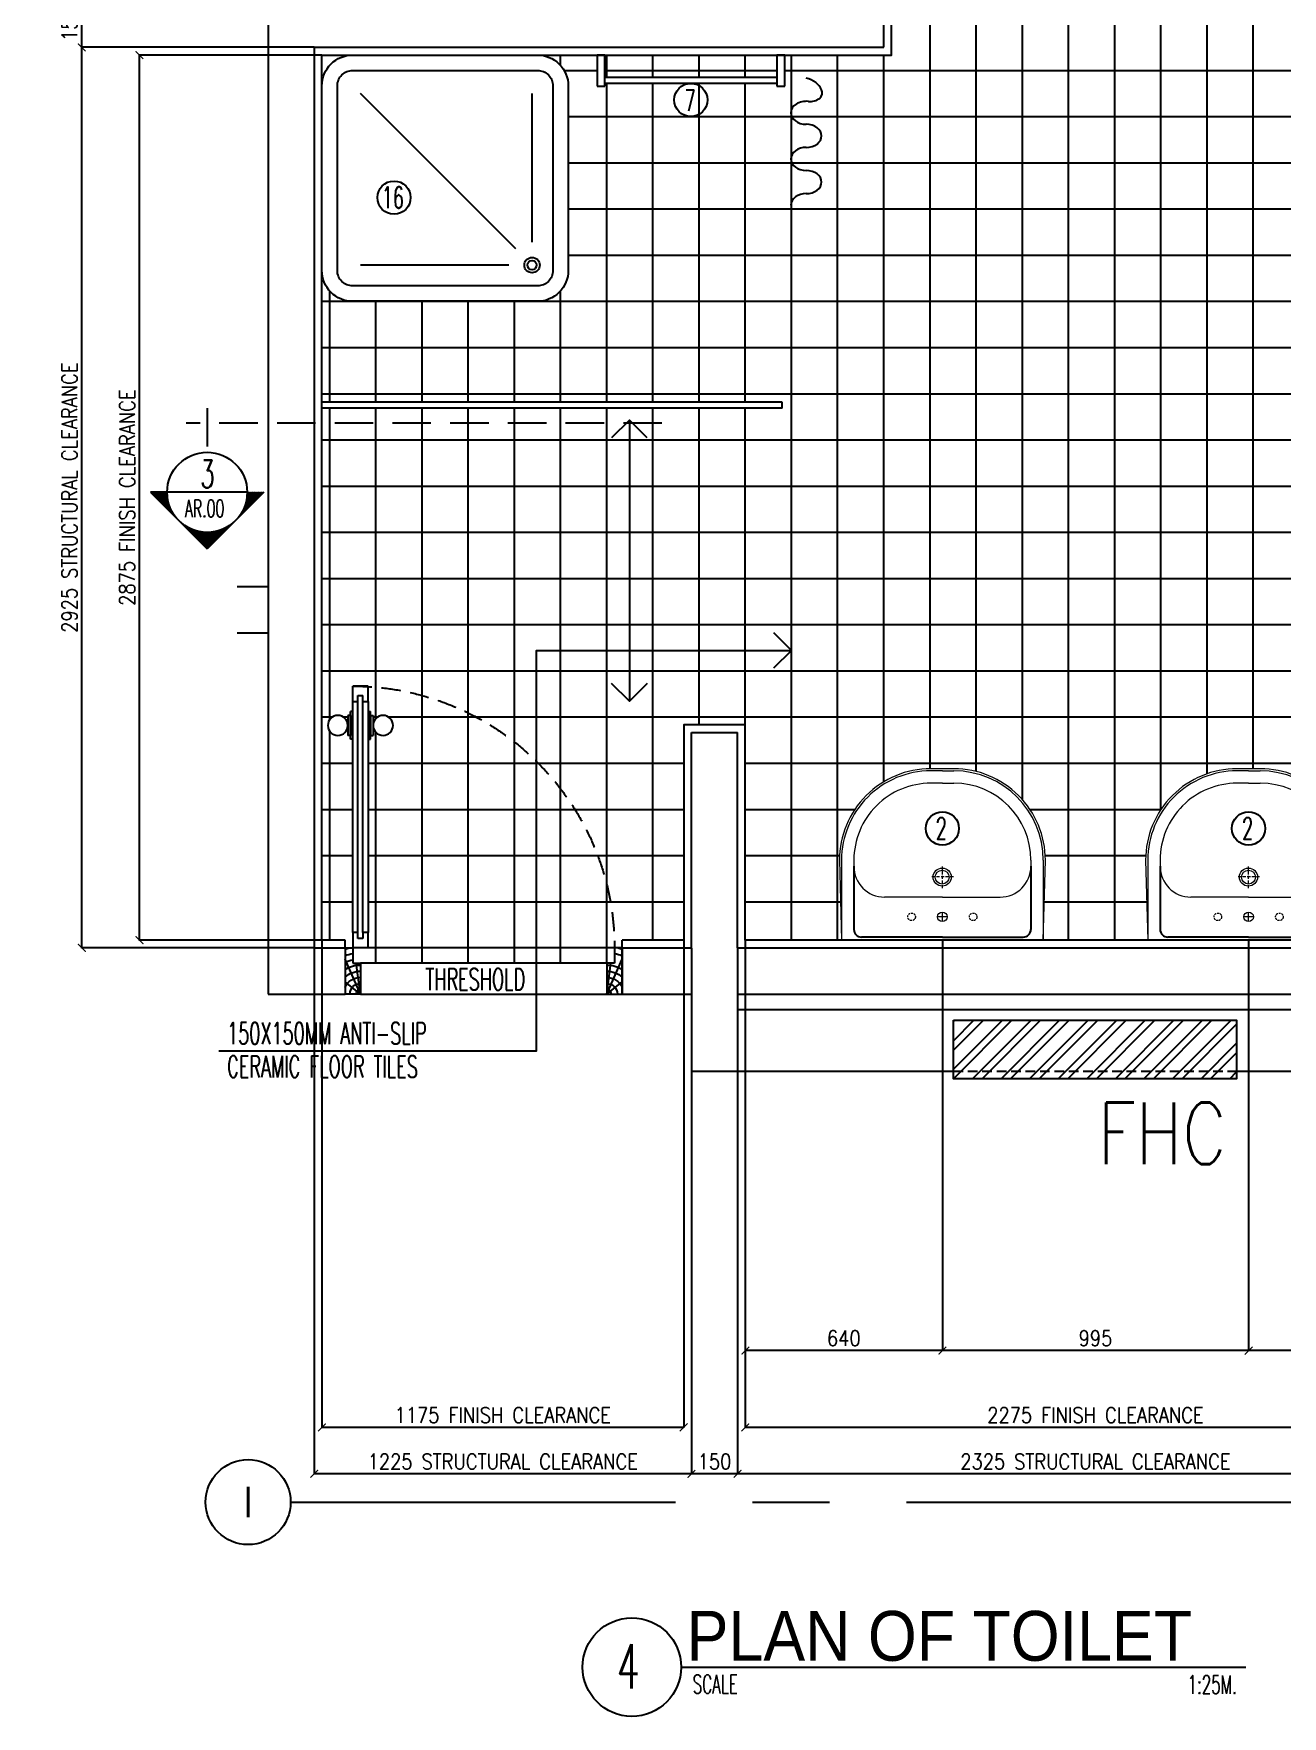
# Model space of a CAD drawing. Extents: x -139655 to -110778, y 166361 to 186286.
# Drawn here: x -127636 to -123580, y 176673 to 182138 of the extents above; entities that cross this region are included whole.
import ezdxf
from ezdxf.enums import TextEntityAlignment as Align

# ---------------------------------------------------------------- set-up
doc = ezdxf.new("R2010")
doc.units = 0
doc.header["$LTSCALE"] = 500
doc.header["$MEASUREMENT"] = 0
for name, pattern in [('CENTERX2', [4, 2.5, -0.5, 0.5, -0.5]), ('DASHED', [0.75, 0.5, -0.25]), ('HIDDEN', [0.375, 0.25, -0.125])]:
    doc.linetypes.add(name, pattern=pattern)
doc.layers.get('0').update_dxf_attribs({"linetype": 'CONTINUOUS'})
doc.layers.get('DEFPOINTS').update_dxf_attribs({"linetype": 'CONTINUOUS'})
for name, color, linetype in [('AX-CR', 2, 'CONTINUOUS'), ('AX-TXT', 2, 'CONTINUOUS'), ('AXES', 11, 'CENTERX2'), ('CURT', 7, 'CONTINUOUS'), ('Dimout', 4, 'CONTINUOUS'), ('DOOR', 2, 'CONTINUOUS'), ('ELE', 3, 'CONTINUOUS'), ('ELEV-MARK', 6, 'CONTINUOUS'), ('FHC', 2, 'CONTINUOUS'), ('FIX', 2, 'CONTINUOUS'), ('PART', 9, 'CONTINUOUS'), ('Plaster', 7, 'CONTINUOUS'), ('SANI', 2, 'CONTINUOUS'), ('Tile', 5, 'CONTINUOUS'), ('TITLE', 1, 'CONTINUOUS'), ('TXT', 2, 'CONTINUOUS'), ('TXT1', 2, 'CONTINUOUS'), ('WALL', 6, 'CONTINUOUS'), ('WallPartition', 2, 'CONTINUOUS')]:
    doc.layers.add(name, color=color, linetype=linetype)
doc.styles.add('DIM', font='simplex.shx', dxfattribs={"width": 0.85})
doc.styles.add('ROMANS', font='romans.shx', dxfattribs={"width": 0.6})
doc.styles.add('TTXT', font='swisse.ttf', dxfattribs={"width": 0.9})
doc.dimstyles.new('DIM1-25', dxfattribs={"dimscale": 25, "dimtxt": 2, "dimasz": 1, "dimexe": 0.03, "dimexo": 0.03, "dimgap": 0.6, "dimtad": 1, "dimdec": 0, "dimdsep": 46, "dimtxsty": 'DIM', "dimblk1": 'ARCHTICK', "dimblk2": 'ARCHTICK', "dimsah": 1, "dimcen": 0.09, "dimdle": 0.03, "dimclrd": 256, "dimclrt": 2, "dimadec": 0, "dimazin": 0, "dimtfac": 1, "dimtdec": 0, "dimtix": 1, "dimtmove": 1, "dimatfit": 3, "dimldrblk": 'ARCHTICK', "dimfxl": 0, "dimtvp": 2, "dimtolj": 1, "dimtzin": 0, "dimarcsym": 0})

# ---------------------------------------------------------------- blocks, each defined once
blk = doc.blocks.new('*X20')
at = {"color": 0}
for p, q in [((14608, 7877), (14819, 8088)), ((14625, 7890), (14821, 8086)), ((14637, 7899), (14823, 8084)), ((14647, 7905), (14825, 8082)), ((14656, 7910), (14826, 8081)), ((14664, 7915), (14828, 8079)), ((14671, 7919), (14830, 8077)), ((14678, 7922), (14832, 8075)), ((14685, 7925), (14833, 8073)), ((14691, 7928), (14835, 8072)), ((14697, 7930), (14837, 8070)), ((14703, 7933), (14839, 8068)), ((14709, 7935), (14841, 8066)), ((14714, 7937), (14842, 8065)), ((14719, 7938), (14844, 8063)), ((14725, 7940), (14846, 8061)), ((14730, 7941), (14848, 8059)), ((14734, 7943), (14849, 8058)), ((14739, 7944), (14851, 8056)), ((14744, 7945), (14853, 8054)), ((14749, 7946), (14855, 8052)), ((14753, 7947), (14856, 8051)), ((14757, 7948), (14858, 8049)), ((14762, 7949), (14860, 8047)), ((14766, 7950), (14862, 8045)), ((14770, 7950), (14863, 8043)), ((14774, 7951), (14865, 8042)), ((14778, 7951), (14867, 8040)), ((14782, 7952), (14869, 8038)), ((14786, 7952), (14871, 8036)), ((14790, 7953), (14872, 8035)), ((14794, 7953), (14874, 8033)), ((14798, 7953), (14876, 8031)), ((14802, 7953), (14878, 8029)), ((14805, 7954), (14879, 8028)), ((14809, 7954), (14881, 8026)), ((14813, 7954), (14883, 8024)), ((14816, 7954), (14885, 8022)), ((14820, 7954), (14886, 8020)), ((14823, 7954), (14888, 8019)), ((14827, 7954), (14890, 8017)), ((14830, 7954), (14892, 8015)), ((14834, 7953), (14894, 8013)), ((14837, 7953), (14895, 8012)), ((14840, 7953), (14897, 8010)), ((14844, 7953), (14899, 8008)), ((14847, 7953), (14901, 8006)), ((14850, 7952), (14902, 8005)), ((14853, 7952), (14904, 8003)), ((14856, 7952), (14906, 8001)), ((14860, 7951), (14908, 7999)), ((14863, 7951), (14909, 7997)), ((14866, 7950), (14911, 7996)), ((14869, 7950), (14913, 7994)), ((14872, 7949), (14915, 7992)), ((14875, 7949), (14917, 7990)), ((14878, 7948), (14918, 7989)), ((14881, 7948), (14920, 7987)), ((14884, 7947), (14922, 7985)), ((14887, 7947), (14924, 7983)), ((14890, 7946), (14925, 7982)), ((14893, 7945), (14927, 7980)), ((14895, 7945), (14929, 7978)), ((14898, 7944), (14931, 7976)), ((14901, 7943), (14932, 7974)), ((14904, 7942), (14934, 7973)), ((14907, 7942), (14936, 7971)), ((14909, 7941), (14938, 7969)), ((14912, 7940), (14939, 7967)), ((14915, 7939), (14941, 7966)), ((14917, 7938), (14943, 7964)), ((14920, 7937), (14945, 7962)), ((14923, 7937), (14947, 7960)), ((14925, 7936), (14948, 7959)), ((14928, 7935), (14950, 7957)), ((14931, 7934), (14952, 7955)), ((14933, 7933), (14954, 7953)), ((14936, 7932), (14955, 7952)), ((14938, 7931), (14957, 7950)), ((14941, 7930), (14959, 7948)), ((14943, 7929), (14961, 7946)), ((14946, 7928), (14962, 7944)), ((14948, 7927), (14964, 7943)), ((14951, 7926), (14966, 7941)), ((14953, 7925), (14968, 7939)), ((14956, 7923), (14970, 7937)), ((14958, 7922), (14971, 7936)), ((14960, 7921), (14973, 7934)), ((14963, 7920), (14975, 7932)), ((14965, 7919), (14977, 7930)), ((14967, 7918), (14978, 7929)), ((14970, 7916), (14980, 7927)), ((14972, 7915), (14982, 7925)), ((14360, 7629), (14571, 7839)), ((14364, 7629), (14557, 7822)), ((14368, 7629), (14549, 7810)), ((14371, 7629), (14542, 7800)), ((14375, 7629), (14537, 7791)), ((14974, 7914), (14984, 7923)), ((14977, 7913), (14985, 7921)), ((14979, 7911), (14987, 7920)), ((14981, 7910), (14989, 7918)), ((14983, 7909), (14991, 7916)), ((14986, 7908), (14993, 7914)), ((14988, 7906), (14994, 7913)), ((14990, 7905), (14996, 7911)), ((14992, 7903), (14998, 7909)), ((14994, 7902), (15000, 7907)), ((14997, 7901), (15001, 7906)), ((14999, 7899), (15003, 7904)), ((15001, 7898), (15005, 7902)), ((15003, 7896), (15007, 7900)), ((15005, 7895), (15008, 7898)), ((15007, 7894), (15010, 7897)), ((15009, 7892), (15012, 7895)), ((15011, 7891), (15014, 7893)), ((15013, 7889), (15016, 7891)), ((15015, 7888), (15017, 7890)), ((15017, 7886), (15019, 7888)), ((15019, 7884), (15021, 7886)), ((15021, 7883), (15023, 7884)), ((15023, 7881), (15024, 7883)), ((15025, 7880), (15026, 7881)), ((15027, 7878), (15028, 7879)), ((15029, 7877), (15030, 7877)), ((15031, 7875), (15031, 7875)), ((15033, 7873), (15033, 7874)), ((15035, 7872), (15035, 7872)), ((15036, 7870), (15037, 7870)), ((15038, 7868), (15038, 7868)), ((15040, 7867), (15040, 7867)), ((15042, 7865), (15042, 7865)), ((15044, 7863), (15044, 7863)), ((15046, 7861), (15046, 7861)), ((15047, 7860), (15047, 7860)), ((15051, 7856), (15051, 7856)), ((15053, 7854), (15053, 7854)), ((15054, 7852), (15054, 7853)), ((15056, 7851), (15056, 7851)), ((15058, 7849), (15058, 7849)), ((15059, 7847), (15060, 7847)), ((15061, 7845), (15061, 7845)), ((15063, 7843), (15063, 7844)), ((15064, 7841), (15065, 7842)), ((15066, 7839), (15067, 7840)), ((15068, 7837), (15069, 7838)), ((15069, 7836), (15070, 7837)), ((15071, 7834), (15072, 7835)), ((15072, 7832), (15074, 7833)), ((15074, 7830), (15076, 7831)), ((15076, 7828), (15077, 7830)), ((15077, 7826), (15079, 7828)), ((15079, 7824), (15081, 7826)), ((15080, 7822), (15083, 7824)), ((15082, 7820), (15084, 7822)), ((15083, 7818), (15086, 7821)), ((15085, 7815), (15088, 7819)), ((15086, 7813), (15090, 7817)), ((15087, 7811), (15092, 7815)), ((15089, 7809), (15093, 7814)), ((15090, 7807), (15095, 7812)), ((15092, 7805), (15097, 7810)), ((15093, 7803), (15099, 7808)), ((15094, 7801), (15100, 7807)), ((15096, 7798), (15102, 7805)), ((15097, 7796), (15104, 7803)), ((15098, 7794), (15106, 7801)), ((15100, 7792), (15107, 7799)), ((15101, 7790), (15109, 7798)), ((15102, 7787), (15111, 7796)), ((15104, 7785), (15113, 7794)), ((15105, 7783), (15115, 7792)), ((15106, 7780), (15116, 7791)), ((15107, 7778), (15118, 7789)), ((14378, 7629), (14533, 7783)), ((14382, 7629), (14529, 7776)), ((14385, 7629), (14525, 7769)), ((14389, 7629), (14522, 7762)), ((14392, 7629), (14519, 7756)), ((14396, 7629), (14517, 7750)), ((14399, 7629), (14515, 7744)), ((14403, 7629), (14513, 7739)), ((14406, 7629), (14511, 7733)), ((14410, 7629), (14509, 7728)), ((14413, 7629), (14507, 7723)), ((14417, 7629), (14506, 7718)), ((14421, 7629), (14505, 7713)), ((14424, 7629), (14503, 7708)), ((14428, 7629), (14502, 7703)), ((14431, 7629), (14501, 7699)), ((14435, 7629), (14500, 7694)), ((14438, 7629), (14499, 7690)), ((14442, 7629), (14499, 7686)), ((14445, 7629), (14498, 7681)), ((14449, 7629), (14497, 7677)), ((14452, 7629), (14497, 7673)), ((14456, 7629), (14496, 7669)), ((14459, 7629), (14496, 7665)), ((14463, 7629), (14495, 7661)), ((14466, 7629), (14495, 7657)), ((14470, 7629), (14494, 7653)), ((15108, 7776), (15120, 7787)), ((15110, 7773), (15122, 7785)), ((15111, 7771), (15123, 7784)), ((15112, 7769), (15125, 7782)), ((15113, 7766), (15127, 7780)), ((15114, 7764), (15129, 7778)), ((15115, 7761), (15130, 7777)), ((15116, 7759), (15132, 7775)), ((15117, 7756), (15134, 7773)), ((15118, 7754), (15136, 7771)), ((15119, 7751), (15137, 7769)), ((15121, 7749), (15139, 7768)), ((15122, 7746), (15141, 7766)), ((15122, 7744), (15143, 7764)), ((15123, 7741), (15145, 7762)), ((15124, 7739), (15146, 7761)), ((15125, 7736), (15148, 7759)), ((15126, 7733), (15150, 7757)), ((15127, 7731), (15152, 7755)), ((15128, 7728), (15153, 7754)), ((15129, 7725), (15155, 7752)), ((15130, 7723), (15157, 7750)), ((15130, 7720), (15159, 7748)), ((15131, 7717), (15160, 7746)), ((15132, 7714), (15162, 7745)), ((15133, 7712), (15164, 7743)), ((15133, 7709), (15166, 7741)), ((15134, 7706), (15168, 7739)), ((15135, 7703), (15169, 7738)), ((15136, 7700), (15171, 7736)), ((15136, 7697), (15173, 7734)), ((15137, 7695), (15175, 7732)), ((15137, 7692), (15176, 7731)), ((15138, 7689), (15178, 7729)), ((15139, 7686), (15180, 7727)), ((15139, 7683), (15182, 7725)), ((15140, 7680), (15183, 7723)), ((15140, 7676), (15185, 7722)), ((15140, 7673), (15187, 7720)), ((15141, 7670), (15189, 7718)), ((15141, 7667), (15191, 7716)), ((15142, 7664), (15192, 7715)), ((15142, 7661), (15194, 7713)), ((15142, 7658), (15196, 7711)), ((15143, 7654), (15198, 7709)), ((15143, 7651), (15199, 7708)), ((15143, 7648), (15201, 7706)), ((15143, 7644), (15203, 7704)), ((15143, 7641), (15205, 7702)), ((15143, 7637), (15206, 7700)), ((15143, 7634), (15208, 7699)), ((15144, 7631), (15210, 7697)), ((15145, 7629), (15212, 7695)), ((15149, 7629), (15214, 7693)), ((15152, 7629), (15215, 7692)), ((15156, 7629), (15217, 7690)), ((15159, 7629), (15219, 7688)), ((15163, 7629), (15221, 7686)), ((15167, 7629), (15222, 7685)), ((15170, 7629), (15224, 7683)), ((15174, 7629), (15226, 7681)), ((15177, 7629), (15228, 7679)), ((15181, 7629), (15229, 7678)), ((15184, 7629), (15231, 7676)), ((15188, 7629), (15233, 7674)), ((15191, 7629), (15235, 7672)), ((15195, 7629), (15236, 7670)), ((15198, 7629), (15238, 7669)), ((15202, 7629), (15240, 7667)), ((15205, 7629), (15242, 7665)), ((15209, 7629), (15244, 7663)), ((15212, 7629), (15245, 7662)), ((15216, 7629), (15247, 7660)), ((15220, 7629), (15249, 7658)), ((15223, 7629), (15251, 7656)), ((15227, 7629), (15252, 7655)), ((15230, 7629), (15254, 7653)), ((14474, 7629), (14494, 7649)), ((14477, 7629), (14494, 7646)), ((14481, 7629), (14494, 7642)), ((14484, 7629), (14494, 7638)), ((14488, 7629), (14494, 7635)), ((14491, 7629), (14494, 7631)), ((15234, 7629), (15256, 7651)), ((15237, 7629), (15258, 7649)), ((15241, 7629), (15259, 7647)), ((15244, 7629), (15261, 7646)), ((15248, 7629), (15263, 7644)), ((15251, 7629), (15265, 7642)), ((15255, 7629), (15267, 7640)), ((15258, 7629), (15268, 7639)), ((15262, 7629), (15270, 7637)), ((15266, 7629), (15272, 7635)), ((15269, 7629), (15274, 7633)), ((15273, 7629), (15275, 7632)), ((15276, 7629), (15277, 7630))]:
    blk.add_line(p, q, dxfattribs=at)
blk = doc.blocks.new('_ARCHTICK')
at = {"color": 0, "linetype": 'ByBlock', "const_width": 0.15}
blk.add_lwpolyline([(-0.5, -0.5), (0.5, 0.5)], dxfattribs=at)
blk = doc.blocks.new('*D48')
at = {"layer": 'DEFPOINTS', "color": 0}
for p in [(-127479.6, 182093.6), (-126724.4, 182093.6), (-126724.4, 179168.6)]:
    blk.add_point(p, dxfattribs=at)
at = {"layer": 'Dimout', "color": 0, "lineweight": -2}
for p, q in [((-126725.2, 182093.6), (-127480.3, 182093.6)), ((-126725.2, 179168.6), (-127480.3, 179168.6))]:
    blk.add_line(p, q, dxfattribs=at)
at = {"layer": 'Dimout', "lineweight": -2}
blk.add_line((-127479.6, 179167.8), (-127479.6, 182094.3), dxfattribs=at)
at = {"layer": 'Dimout', "lineweight": -2, "xscale": 25, "yscale": 25, "zscale": 25}
for p, rotation in [((-127479.6, 182093.6), 90), ((-127479.6, 179168.6), 270)]:
    blk.add_blockref('_ARCHTICK', p, dxfattribs=dict(at, rotation=rotation))
at = {"layer": 'Dimout', "color": 2, "insert": (-127519.6, 180631.1), "char_height": 50, "attachment_point": 5, "rotation": 90, "style": 'DIM'}
blk.add_mtext('\\A1;2925 STRUCTURAL CLEARANCE', dxfattribs=at)
blk = doc.blocks.new('*D47')
at = {"layer": 'DEFPOINTS', "color": 0}
for p in [(-127292.3, 182068.6), (-126699.4, 182068.6), (-126699.4, 179193.6)]:
    blk.add_point(p, dxfattribs=at)
at = {"layer": 'Dimout', "color": 0, "lineweight": -2}
for p, q in [((-126700.2, 182068.6), (-127293.1, 182068.6)), ((-126700.2, 179193.6), (-127293.1, 179193.6))]:
    blk.add_line(p, q, dxfattribs=at)
at = {"layer": 'Dimout', "lineweight": -2}
blk.add_line((-127292.3, 179192.8), (-127292.3, 182069.3), dxfattribs=at)
at = {"layer": 'Dimout', "lineweight": -2, "xscale": 25, "yscale": 25, "zscale": 25}
for p, rotation in [((-127292.3, 182068.6), 90), ((-127292.3, 179193.6), 270)]:
    blk.add_blockref('_ARCHTICK', p, dxfattribs=dict(at, rotation=rotation))
at = {"layer": 'Dimout', "color": 2, "insert": (-127332.3, 180631.1), "char_height": 50, "attachment_point": 5, "rotation": 90, "style": 'DIM'}
blk.add_mtext('\\A1;2875 FINISH CLEARANCE', dxfattribs=at)
blk = doc.blocks.new('*D89')
at = {"layer": 'DEFPOINTS', "color": 0}
for p in [(-125349.4, 179168.6), (-123024.4, 179168.6), (-125349.4, 177460.4)]:
    blk.add_point(p, dxfattribs=at)
at = {"layer": 'Dimout', "color": 0, "lineweight": -2}
for p, q in [((-125349.4, 179167.8), (-125349.4, 177459.7)), ((-123024.4, 179167.8), (-123024.4, 177459.7))]:
    blk.add_line(p, q, dxfattribs=at)
at = {"layer": 'Dimout', "lineweight": -2}
blk.add_line((-123023.7, 177460.4), (-125350.2, 177460.4), dxfattribs=at)
at = {"layer": 'Dimout', "lineweight": -2, "xscale": 25, "yscale": 25, "zscale": 25, "rotation": 180}
blk.add_blockref('_ARCHTICK', (-125349.4, 177460.4), dxfattribs=at)
at = {"layer": 'Dimout', "lineweight": -2, "xscale": 25, "yscale": 25, "zscale": 25}
blk.add_blockref('_ARCHTICK', (-123024.4, 177460.4), dxfattribs=at)
at = {"layer": 'Dimout', "color": 2, "insert": (-124186.9, 177500.4), "char_height": 50, "attachment_point": 5, "style": 'DIM'}
blk.add_mtext('\\A1;2325 STRUCTURAL CLEARANCE', dxfattribs=at)
blk = doc.blocks.new('*D87')
at = {"layer": 'DEFPOINTS', "color": 0}
for p in [(-125324.4, 179193.6), (-124684.3, 179193.6), (-125324.4, 177860.7)]:
    blk.add_point(p, dxfattribs=at)
at = {"layer": 'Dimout', "color": 0, "lineweight": -2}
for p, q in [((-125324.4, 179192.8), (-125324.4, 177859.9)), ((-124684.3, 179192.8), (-124684.3, 177859.9))]:
    blk.add_line(p, q, dxfattribs=at)
at = {"layer": 'Dimout', "lineweight": -2}
blk.add_line((-124683.6, 177860.7), (-125325.2, 177860.7), dxfattribs=at)
at = {"layer": 'Dimout', "lineweight": -2, "xscale": 25, "yscale": 25, "zscale": 25, "rotation": 180}
blk.add_blockref('_ARCHTICK', (-125324.4, 177860.7), dxfattribs=at)
at = {"layer": 'Dimout', "lineweight": -2, "xscale": 25, "yscale": 25, "zscale": 25}
blk.add_blockref('_ARCHTICK', (-124684.3, 177860.7), dxfattribs=at)
at = {"layer": 'Dimout', "color": 2, "insert": (-125004.4, 177900.7), "char_height": 50, "attachment_point": 5, "style": 'DIM'}
blk.add_mtext('\\A1;640', dxfattribs=at)
blk = doc.blocks.new('*D86')
at = {"layer": 'DEFPOINTS', "color": 0}
for p in [(-125324.4, 179193.6), (-123049.4, 179193.6), (-125324.4, 177611.3)]:
    blk.add_point(p, dxfattribs=at)
at = {"layer": 'Dimout', "color": 0, "lineweight": -2}
for p, q in [((-125324.4, 179192.8), (-125324.4, 177610.6)), ((-123049.4, 179192.8), (-123049.4, 177610.6))]:
    blk.add_line(p, q, dxfattribs=at)
at = {"layer": 'Dimout', "lineweight": -2}
blk.add_line((-123048.7, 177611.3), (-125325.2, 177611.3), dxfattribs=at)
at = {"layer": 'Dimout', "lineweight": -2, "xscale": 25, "yscale": 25, "zscale": 25, "rotation": 180}
blk.add_blockref('_ARCHTICK', (-125324.4, 177611.3), dxfattribs=at)
at = {"layer": 'Dimout', "lineweight": -2, "xscale": 25, "yscale": 25, "zscale": 25}
blk.add_blockref('_ARCHTICK', (-123049.4, 177611.3), dxfattribs=at)
at = {"layer": 'Dimout', "color": 2, "insert": (-124186.9, 177651.3), "char_height": 50, "attachment_point": 5, "style": 'DIM'}
blk.add_mtext('\\A1;2275 FINISH CLEARANCE', dxfattribs=at)
blk = doc.blocks.new('LAV-003')
at = {"layer": 'FIX', "linetype": 'Continuous', "lineweight": 20}
for p, q in [((-327.5, -285), (-327.5, -25)), ((327.5, -285), (327.5, -25)), ((0, -165), (-187.5, -165)), ((0, -165), (187.5, -165)), ((-287.5, -285), (-287.5, -265)), ((287.5, -285), (287.5, -265)), ((0, -535), (-37.5, -535)), ((0, -535), (37.5, -535)), ((0, -575), (-37.5, -575)), ((0, -575), (37.5, -575))]:
    blk.add_line(p, q, dxfattribs=at)
at = {"layer": 'FIX', "linetype": 'ByBlock'}
blk.add_line((-327.5, -25), (327.5, -25), dxfattribs=at)
at = {"layer": 'FIX', "linetype": 'ByBlock', "ltscale": 0.3}
for p, q in [((0, -35), (-262.5, -35)), ((0, -35), (262.5, -35)), ((-287.5, -265), (-287.5, -60)), ((287.5, -265), (287.5, -60))]:
    blk.add_line(p, q, dxfattribs=at)
at = {"layer": 'FIX', "lineweight": 20}
for p, q in [((-15.6, -100.9), (15.5, -100.9)), ((0, -85.4), (0, -116.5))]:
    blk.add_line(p, q, dxfattribs=at)
at = {"layer": 'FIX', "linetype": 'DASHED', "lineweight": 20, "ltscale": 0.04}
for p, q in [((0, -193.9), (0, -266.1)), ((-35.7, -230.5), (36.6, -230.5))]:
    blk.add_line(p, q, dxfattribs=at)
at = {"layer": 'FIX', "linetype": 'Continuous', "lineweight": 20}
blk.add_lwpolyline([(294.8, -25), (0, -25), (-327.5, -25), (-334.5, -285, 0.414214), (-37.5, -582), (0, -582), (37.5, -582, 0.414214), (334.5, -285), (327.5, -25), (0, -25)], format="xyb", dxfattribs=at)
at = {"layer": 'FIX', "linetype": 'HIDDEN', "lineweight": 20, "ltscale": 0.05}
for centre in [(-100, -100.9), (100, -100.9)]:
    blk.add_circle(centre, 12.4, dxfattribs=at)
at = {"layer": 'FIX', "lineweight": 20}
for centre, radius in [((0, -100.9), 15.5), ((0.5, -230), 29.5), ((0.5, -230), 22.5)]:
    blk.add_circle(centre, radius, dxfattribs=at)
at = {"layer": 'FIX', "linetype": 'ByBlock', "ltscale": 0.3}
for centre, start, end in [((-262.5, -60), 90, 180), ((262.5, -60), 0, 90)]:
    blk.add_arc(centre, 25, start, end, dxfattribs=at)
at = {"layer": 'FIX', "linetype": 'Continuous', "lineweight": 20}
for centre, radius, start, end in [((-187.5, -265), 100, 90, 180), ((187.5, -265), 100, 0, 90), ((-37.5, -285), 290, 180, 270), ((-37.5, -285), 250, 180, 270), ((37.5, -285), 250, 270, 0), ((37.5, -285), 290, 270, 0)]:
    blk.add_arc(centre, radius, start, end, dxfattribs=at)
blk = doc.blocks.new('AXU')
at = {"layer": 'AX-CR'}
blk.add_circle((0, 350), 350, dxfattribs=at)
at = {"layer": 'AX-TXT', "style": 'ROMANS'}
blk.add_attdef('AX', text='', height=250, dxfattribs=at).set_placement((0, 350), align=Align.MIDDLE)
blk = doc.blocks.new('*D91')
at = {"layer": 'DEFPOINTS', "color": 0}
for p in [(-126724.4, 179168.6), (-125499.4, 179168.6), (-126724.4, 177460.4)]:
    blk.add_point(p, dxfattribs=at)
at = {"layer": 'Dimout', "color": 0, "lineweight": -2}
for p, q in [((-126724.4, 179167.8), (-126724.4, 177459.7)), ((-125499.4, 179167.8), (-125499.4, 177459.7))]:
    blk.add_line(p, q, dxfattribs=at)
at = {"layer": 'Dimout', "lineweight": -2}
blk.add_line((-125498.7, 177460.4), (-126725.2, 177460.4), dxfattribs=at)
at = {"layer": 'Dimout', "lineweight": -2, "xscale": 25, "yscale": 25, "zscale": 25, "rotation": 180}
blk.add_blockref('_ARCHTICK', (-126724.4, 177460.4), dxfattribs=at)
at = {"layer": 'Dimout', "lineweight": -2, "xscale": 25, "yscale": 25, "zscale": 25}
blk.add_blockref('_ARCHTICK', (-125499.4, 177460.4), dxfattribs=at)
at = {"layer": 'Dimout', "color": 2, "insert": (-126111.9, 177500.4), "char_height": 50, "attachment_point": 5, "style": 'DIM'}
blk.add_mtext('\\A1;1225 STRUCTURAL CLEARANCE', dxfattribs=at)
blk = doc.blocks.new('*D90')
at = {"layer": 'DEFPOINTS', "color": 0}
for p in [(-126699.4, 179193.6), (-125524.4, 179193.6), (-126699.4, 177611.3)]:
    blk.add_point(p, dxfattribs=at)
at = {"layer": 'Dimout', "color": 0, "lineweight": -2}
for p, q in [((-126699.4, 179192.8), (-126699.4, 177610.6)), ((-125524.4, 179192.8), (-125524.4, 177610.6))]:
    blk.add_line(p, q, dxfattribs=at)
at = {"layer": 'Dimout', "lineweight": -2}
blk.add_line((-125523.7, 177611.3), (-126700.2, 177611.3), dxfattribs=at)
at = {"layer": 'Dimout', "lineweight": -2, "xscale": 25, "yscale": 25, "zscale": 25, "rotation": 180}
blk.add_blockref('_ARCHTICK', (-126699.4, 177611.3), dxfattribs=at)
at = {"layer": 'Dimout', "lineweight": -2, "xscale": 25, "yscale": 25, "zscale": 25}
blk.add_blockref('_ARCHTICK', (-125524.4, 177611.3), dxfattribs=at)
at = {"layer": 'Dimout', "color": 2, "insert": (-126111.9, 177651.3), "char_height": 50, "attachment_point": 5, "style": 'DIM'}
blk.add_mtext('\\A1;1175 FINISH CLEARANCE', dxfattribs=at)
blk = doc.blocks.new('*D88')
at = {"layer": 'DEFPOINTS', "color": 0}
for p in [(-125499.4, 179168.6), (-125349.4, 179168.6), (-125499.4, 177460.4)]:
    blk.add_point(p, dxfattribs=at)
at = {"layer": 'Dimout', "color": 0, "lineweight": -2}
for p, q in [((-125499.4, 179167.8), (-125499.4, 177459.7)), ((-125349.4, 179167.8), (-125349.4, 177459.7))]:
    blk.add_line(p, q, dxfattribs=at)
at = {"layer": 'Dimout', "lineweight": -2}
blk.add_line((-125348.7, 177460.4), (-125500.2, 177460.4), dxfattribs=at)
at = {"layer": 'Dimout', "lineweight": -2, "xscale": 25, "yscale": 25, "zscale": 25, "rotation": 180}
blk.add_blockref('_ARCHTICK', (-125499.4, 177460.4), dxfattribs=at)
at = {"layer": 'Dimout', "lineweight": -2, "xscale": 25, "yscale": 25, "zscale": 25}
blk.add_blockref('_ARCHTICK', (-125349.4, 177460.4), dxfattribs=at)
at = {"layer": 'Dimout', "color": 2, "insert": (-125424.4, 177500.4), "char_height": 50, "attachment_point": 5, "style": 'DIM'}
blk.add_mtext('\\A1;150', dxfattribs=at)
blk = doc.blocks.new('DOOR90')
at = {"layer": 'DOOR', "color": 0, "linetype": 'ByBlock'}
for p, q in [((-150, 0), (-150, -25)), ((-150, 0), (0, 0)), ((0, -50), (0, 0)), ((-1000, -25), (-1000, -75)), ((-1000, -75), (-1000, -25)), ((-950, -25), (-1000, -25)), ((-970, -42), (-970, -58)), ((-950, -42), (-970, -42)), ((-950, -25), (-950, -42)), ((-917.6, -25), (-917.6, -17.8)), ((-827.6, -17.8), (-917.6, -17.8)), ((-905, -17.8), (-905, -8.8)), ((-905, -8.8), (-840.2, -8.8)), ((-905, -17.8), (-840.2, -17.8)), ((-840.2, -17.8), (-840.2, -8.8)), ((-827.6, -25), (-827.6, -17.8)), ((-200, -42), (-200, -25)), ((-200, -25), (-150, -25)), ((-180, -42), (-200, -42)), ((-180, -58), (-180, -42)), ((-150, -75), (-150, -25)), ((-150, -25), (-100, -25)), ((-100, -25), (-100, -50)), ((-100, -50), (0, -50)), ((-950, -75), (-1000, -75)), ((-950, -58), (-970, -58)), ((-950, -58), (-950, -75)), ((-917.6, -75), (-917.6, -82.2)), ((-827.6, -82.2), (-917.6, -82.2)), ((-905, -82.2), (-905, -91.2)), ((-905, -82.2), (-840.2, -82.2)), ((-905, -91.2), (-840.2, -91.2)), ((-840.2, -82.2), (-840.2, -91.2)), ((-827.6, -75), (-827.6, -82.2)), ((-200, -75), (-200, -58)), ((-200, -58), (-180, -58)), ((-150, -75), (-200, -75)), ((-100, -850), (0, -850)), ((-100, -875), (-100, -850)), ((0, -850), (0, -900)), ((-150, -900), (-150, -875)), ((-150, -875), (-100, -875)), ((0, -900), (-150, -900)), ((-150, -900), (0, -900))]:
    blk.add_line(p, q, dxfattribs=at)
at = {"layer": 'DOOR', "color": 9, "linetype": 'ByBlock'}
for p, q in [((0, -50), (-113.7, 0)), ((0, -50), (-40.1, 0)), ((0, -50), (-100, -36.6)), ((0, -850), (-113.7, -900)), ((0, -850), (-100, -863.4)), ((0, -850), (-40.1, -900))]:
    blk.add_line(p, q, dxfattribs=at)
at = {"layer": 'DOOR', "linetype": 'ByBlock'}
for p, q in [((-200, -25), (-950, -25)), ((-200, -42), (-950, -42)), ((-200, -58), (-950, -58)), ((-950, -75), (-200, -75))]:
    blk.add_line(p, q, dxfattribs=at)
at = {"layer": 'DOOR', "color": 0, "linetype": 'ByBlock'}
for centre in [(-872.6, 23.5), (-872.6, -123.5)]:
    blk.add_circle(centre, 32.4, dxfattribs=at)
at = {"layer": 'DOOR', "color": 9, "linetype": 'ByBlock'}
for centre, radius, start, end in [((0, -50), 154.4, 161.1053, 166.2858), ((0, -50), 134.4, 158.1598, 169.28), ((0, -50), 94.4, 148.0182, 180), ((0, -50), 74.4, 137.7764, 180), ((0, -50), 114.4, 154.0838, 167.3774), ((0, -50), 54.4, 113.2074, 180), ((0, -50), 34.4, 90, 180), ((0, -50), 14.4, 90, 180), ((0, -850), 94.4, 180, 211.9818), ((0, -850), 74.4, 180, 222.2236), ((0, -850), 54.4, 180, 246.7926), ((0, -850), 34.4, 180, 270), ((0, -850), 14.4, 180, 270), ((0, -850), 154.4, 193.7142, 198.8947), ((0, -850), 134.4, 190.72, 201.8402)]:
    blk.add_arc(centre, radius, start, end, dxfattribs=at)
at = {"layer": 'DOOR', "linetype": 'HIDDEN', "ltscale": 0.5}
blk.add_arc((-150, -25), 850, 180, 270, dxfattribs=at)
blk = doc.blocks.new('*D93')
at = {"layer": 'DEFPOINTS', "color": 0}
for p in [(-123689.6, 179193.6), (-123049.4, 179193.6), (-123689.6, 177860.7)]:
    blk.add_point(p, dxfattribs=at)
at = {"layer": 'Dimout', "color": 0, "lineweight": -2}
for p, q in [((-123689.6, 179192.8), (-123689.6, 177859.9)), ((-123049.4, 179192.8), (-123049.4, 177859.9))]:
    blk.add_line(p, q, dxfattribs=at)
at = {"layer": 'Dimout', "lineweight": -2}
blk.add_line((-123048.7, 177860.7), (-123690.3, 177860.7), dxfattribs=at)
at = {"layer": 'Dimout', "lineweight": -2, "xscale": 25, "yscale": 25, "zscale": 25, "rotation": 180}
blk.add_blockref('_ARCHTICK', (-123689.6, 177860.7), dxfattribs=at)
at = {"layer": 'Dimout', "lineweight": -2, "xscale": 25, "yscale": 25, "zscale": 25}
blk.add_blockref('_ARCHTICK', (-123049.4, 177860.7), dxfattribs=at)
at = {"layer": 'Dimout', "color": 2, "insert": (-123369.5, 177900.7), "char_height": 50, "attachment_point": 5, "style": 'DIM'}
blk.add_mtext('\\A1;640', dxfattribs=at)
blk = doc.blocks.new('*D92')
at = {"layer": 'DEFPOINTS', "color": 0}
for p in [(-124684.3, 179193.6), (-123689.6, 179193.6), (-124684.3, 177860.7)]:
    blk.add_point(p, dxfattribs=at)
at = {"layer": 'Dimout', "color": 0, "lineweight": -2}
for p, q in [((-124684.3, 179192.8), (-124684.3, 177859.9)), ((-123689.6, 179192.8), (-123689.6, 177859.9))]:
    blk.add_line(p, q, dxfattribs=at)
at = {"layer": 'Dimout', "lineweight": -2}
blk.add_line((-123688.8, 177860.7), (-124685.1, 177860.7), dxfattribs=at)
at = {"layer": 'Dimout', "lineweight": -2, "xscale": 25, "yscale": 25, "zscale": 25, "rotation": 180}
blk.add_blockref('_ARCHTICK', (-124684.3, 177860.7), dxfattribs=at)
at = {"layer": 'Dimout', "lineweight": -2, "xscale": 25, "yscale": 25, "zscale": 25}
blk.add_blockref('_ARCHTICK', (-123689.6, 177860.7), dxfattribs=at)
at = {"layer": 'Dimout', "color": 2, "insert": (-124186.9, 177900.7), "char_height": 50, "attachment_point": 5, "style": 'DIM'}
blk.add_mtext('\\A1;995', dxfattribs=at)
blk = doc.blocks.new('A$C5C5B3FF0')
at = {"layer": 'CURT'}
for centre, major_axis, start_param, end_param in [((25, 356.2), (-79.1, 0), 3.926991, 4.390638), ((25, 356.2), (79.1, 0), 0.321751, 0.785398), ((49.5, 300), (49.5, 0), 1.419382, 3.141593), ((62.9, 365.7), (-39.1, 0), 1.419382, 3.463343), ((50, 300), (50, 0), 3.141593, 4.712389), ((50, 225), (-50, 0), 3.141593, 4.712389), ((50, 225), (50, 0), 4.712389, 6.283185), ((50, 150), (50, 0), 1.570796, 3.141593), ((50, 150), (50, 0), 3.141593, 4.712389), ((50, 75), (50, 0), 0, 1.570796), ((50, 75), (-50, 0), 1.570796, 3.141593), ((50, 0), (50, 0), 1.570796, 3.141593)]:
    blk.add_ellipse(centre, major_axis=major_axis, ratio=0.75, start_param=start_param, end_param=end_param, dxfattribs=at)
blk = doc.blocks.new('SHR1')
at = {"layer": 'FIX'}
for p, q in [((-195.7, 195.7), (-700, 700)), ((-142.7, 217.7), (-142.7, 700)), ((-217.7, 142.7), (-700, 142.7))]:
    blk.add_line(p, q, dxfattribs=at)
for points in [[(-825, 125), (-825, 725, -0.414214), (-725, 825), (-125, 825, -0.414214), (-25, 725), (-25, 125, -0.414214), (-125, 25), (-725, 25, -0.414214)], [(-775, 125), (-775, 725, -0.414214), (-725, 775), (-125, 775, -0.414214), (-75, 725), (-75, 125, -0.414214), (-125, 75), (-725, 75, -0.414214)]]:
    blk.add_lwpolyline(points, format="xyb", close=True, dxfattribs=at)
for radius in [25, 15]:
    blk.add_circle((-142.7, 142.7), radius, dxfattribs=at)
blk = doc.blocks.new('*D134')
at = {"layer": 'DEFPOINTS', "color": 0}
for p in [(-127479.6, 182243.6), (-126724.4, 182243.6), (-126724.4, 182093.6)]:
    blk.add_point(p, dxfattribs=at)
at = {"layer": 'Dimout', "color": 0, "lineweight": -2}
for p, q in [((-126725.2, 182243.6), (-127480.3, 182243.6)), ((-126725.2, 182093.6), (-127480.3, 182093.6))]:
    blk.add_line(p, q, dxfattribs=at)
at = {"layer": 'Dimout', "lineweight": -2}
blk.add_line((-127479.6, 182092.8), (-127479.6, 182244.3), dxfattribs=at)
at = {"layer": 'Dimout', "lineweight": -2, "xscale": 25, "yscale": 25, "zscale": 25}
for p, rotation in [((-127479.6, 182243.6), 90), ((-127479.6, 182093.6), 270)]:
    blk.add_blockref('_ARCHTICK', p, dxfattribs=dict(at, rotation=rotation))
at = {"layer": 'Dimout', "color": 2, "insert": (-127519.6, 182168.6), "char_height": 50, "attachment_point": 5, "rotation": 90, "style": 'DIM'}
blk.add_mtext('\\A1;150', dxfattribs=at)
blk = doc.blocks.new('A$C6F351844')
for p, q in [((0, 0.1016), (0.0254, 0.1016)), ((0, 0), (0, 0.1016)), ((0.0254, 0.1016), (0.0254, 0)), ((0.5842, 0.0921), (0.0254, 0.0921)), ((0.5842, 0.073), (0.0254, 0.073)), ((0.5842, 0), (0.5842, 0.1016)), ((0.5842, 0.1016), (0.6096, 0.1016)), ((0.6096, 0.1016), (0.6096, 0)), ((0.0254, 0), (0, 0)), ((0.6096, 0), (0.5842, 0))]:
    blk.add_line(p, q)

msp = doc.modelspace()

# ---------------------------------------------------------------- hatches: boundary and pattern name
at = {"layer": 'FHC', "linetype": 'ByBlock', "ltscale": 0.3}
h = msp.add_hatch(dxfattribs=at)
h.set_pattern_fill('ANSI32', color=11, scale=175, style=0)
h.set_pattern_definition([(45, (-356844.62, 147692.584), (-46.403883, 46.403883), []), (45, (-356813.685, 147692.584), (-46.403883, 46.403883), [])])
h.paths.add_polyline_path([(-123728.4, 178743.6), (-123728.4, 178933.6), (-124648.4, 178933.6), (-124648.4, 178743.6)])
h.paths.add_polyline_path([(-124861, 178322.5), (-124861, 178743.3), (-124598.5, 178743.3), (-124598.5, 178322.5)], flags=9)

# ---------------------------------------------------------------- linework, layer by layer
at = {"layer": 'AXES'}
msp.add_line((-126801.3, 177368.6), (-114791, 177368.6), dxfattribs=at)
at = {"layer": 'ELE'}
for p, q in [((-125701, 180882.8), (-125701, 179969.7)), ((-125774.4, 179118.6), (-126574.4, 179118.6)), ((-126574.4, 179018.6), (-125774.4, 179018.6))]:
    msp.add_line(p, q, dxfattribs=at)
msp.add_lwpolyline([(-127034.1, 178834.2), (-126002.9, 178834.2), (-126002.9, 180134.8), (-125174.4, 180134.8)], dxfattribs=at)
at = {"layer": 'ELEV-MARK', "color": 6, "linetype": 'HIDDEN'}
for p, q in [((-127072.3, 180921.7), (-127072.3, 180778.3)), ((-125595.4, 180872.9), (-127140.7, 180872.9))]:
    msp.add_line(p, q, dxfattribs=at)
at = {"layer": 'ELEV-MARK', "color": 6}
for p, q in [((-127256.1, 180648.3), (-127072.3, 180464.4)), ((-127202.3, 180648.3), (-127256.1, 180648.3)), ((-126942.3, 180648.3), (-127202.3, 180648.3)), ((-126888.4, 180648.3), (-127072.3, 180464.4))]:
    msp.add_line(p, q, dxfattribs=at)
msp.add_circle((-127072.3, 180648.3), 130, dxfattribs=at)
at = {"layer": 'FHC', "color": 250, "linetype": 'HIDDEN', "ltscale": 0.25}
msp.add_line((-124648.4, 178768.6), (-123728.4, 178768.6), dxfattribs=at)
at = {"layer": 'FHC', "linetype": 'ByBlock', "ltscale": 0.3}
msp.add_lwpolyline([(-124648.4, 178933.6), (-123728.4, 178933.6), (-123728.4, 178743.6), (-124648.4, 178743.6)], close=True, dxfattribs=at)
at = {"layer": 'FIX', "color": 2}
for centre in [(-125501.2, 181922.6), (-126465.4, 181605.4), (-124684.3, 179556.6), (-123689.6, 179556.6)]:
    msp.add_circle(centre, 54, dxfattribs=at)
at = {"layer": 'PART', "linetype": 'ByBlock'}
for p, q in [((-125204.4, 180941.1), (-126699.4, 180941.1)), ((-125204.4, 180921.1), (-126699.4, 180921.1)), ((-125204.4, 180921.1), (-125204.4, 180941.1))]:
    msp.add_line(p, q, dxfattribs=at)
at = {"layer": 'Plaster'}
for p, q in [((-126624.4, 179168.6), (-126624.4, 179193.6)), ((-125724.4, 179168.6), (-125724.4, 179193.6))]:
    msp.add_line(p, q, dxfattribs=at)
for points in [[(-126624.4, 179193.6), (-126699.4, 179193.6), (-126699.4, 182068.6), (-124849.4, 182068.6), (-124849.4, 182268.6), (-126699.4, 182268.6), (-126699.4, 184843.6), (-123874.4, 184843.6)], [(-122974.4, 184843.6), (-122699.4, 184843.6), (-122699.4, 183643.6), (-123049.4, 183643.6), (-123049.4, 183093.6), (-122699.4, 183093.6), (-122699.4, 182268.6), (-123399.4, 182268.6), (-123399.4, 182068.6), (-120949.4, 182068.6), (-120949.4, 179793.6), (-123049.4, 179793.6), (-123049.4, 179193.6), (-125324.4, 179193.6), (-125324.4, 179893.6), (-125524.4, 179893.6), (-125524.4, 179193.6), (-125724.4, 179193.6)]]:
    msp.add_lwpolyline(points, dxfattribs=at)
at = {"layer": 'SANI', "color": 6}
msp.add_line((-125532.9, 176832.7), (-123698.3, 176832.7), dxfattribs=at)
at = {"layer": 'Tile'}
for p, q in [((-123824.4, 179734.2), (-123824.4, 184918.6)), ((-123674.4, 179750.6), (-123674.4, 184918.6)), ((-124724.4, 179750.6), (-124724.4, 184368.6)), ((-124574.4, 179741.6), (-124574.4, 184368.6)), ((-124424.4, 179650.4), (-124424.4, 184368.6)), ((-124274.4, 179193.6), (-124274.4, 184368.6)), ((-124124.4, 179193.6), (-124124.4, 184368.6)), ((-123974.4, 179618), (-123974.4, 184368.6)), ((-125924.4, 182034.7), (-125924.4, 182068.6)), ((-125774.4, 181995.6), (-125774.4, 182068.6)), ((-125624.4, 181995.6), (-125624.4, 182068.6)), ((-125474.4, 181995.6), (-125474.4, 182068.6)), ((-125324.4, 181995.6), (-125324.4, 182068.6)), ((-125174.4, 179193.6), (-125174.4, 182068.6)), ((-125024.4, 179193.6), (-125024.4, 182068.6)), ((-124874.4, 179708.4), (-124874.4, 182068.6)), ((-125912.8, 182018.6), (-125806, 182018.6)), ((-125780.6, 182018.6), (-125221.8, 182018.6)), ((-125196.4, 182018.6), (-122444.4, 182018.6)), ((-125774.4, 180941.1), (-125774.4, 181976.5)), ((-125624.4, 180941.1), (-125624.4, 181976.5)), ((-125474.4, 180941.1), (-125474.4, 181976.5)), ((-125324.4, 180941.1), (-125324.4, 181976.5)), ((-126699.4, 181868.6), (-126699.4, 181868.6)), ((-125899.4, 181868.6), (-121062, 181868.6)), ((-126699.4, 181718.6), (-126699.4, 181718.6)), ((-125899.4, 181718.6), (-121627.3, 181718.6)), ((-126699.4, 181568.6), (-126699.4, 181568.6)), ((-125899.4, 181568.6), (-121627.3, 181568.6)), ((-126699.4, 181418.6), (-126699.4, 181418.6)), ((-125899.4, 181418.6), (-121627.3, 181418.6)), ((-126674.4, 180941.1), (-126674.4, 181302.4)), ((-125924.4, 180941.1), (-125924.4, 181302.4)), ((-126699.4, 181268.6), (-121627.3, 181268.6)), ((-126524.4, 180941.1), (-126524.4, 181268.6)), ((-126374.4, 180941.1), (-126374.4, 181268.6)), ((-126224.4, 180941.1), (-126224.4, 181268.6)), ((-126074.4, 180941.1), (-126074.4, 181268.6)), ((-126699.4, 181118.6), (-121018.3, 181118.6)), ((-126699.4, 180968.6), (-122444.4, 180968.6)), ((-126674.4, 179909.9), (-126674.4, 180921.1)), ((-126524.4, 179913.5), (-126524.4, 180921.1)), ((-126374.4, 179118.6), (-126374.4, 180921.1)), ((-126224.4, 179118.6), (-126224.4, 180921.1)), ((-126074.4, 179118.6), (-126074.4, 180921.1)), ((-125924.4, 179118.6), (-125924.4, 180921.1)), ((-125774.4, 179118.6), (-125774.4, 180921.1)), ((-125624.4, 179193.6), (-125624.4, 180921.1)), ((-125474.4, 179893.6), (-125474.4, 180921.1)), ((-125324.4, 179893.6), (-125324.4, 180921.1)), ((-126699.4, 180818.6), (-122424.4, 180818.6)), ((-126699.4, 180668.6), (-121042.9, 180668.6)), ((-126699.4, 180518.6), (-121456.5, 180518.6)), ((-126699.4, 180368.6), (-121538.7, 180368.6)), ((-126699.4, 180218.6), (-121483.8, 180218.6)), ((-126699.4, 180068.6), (-120949.4, 180068.6)), ((-126699.4, 179918.6), (-126665.3, 179918.6)), ((-126630.6, 179918.6), (-126615.6, 179918.6)), ((-126533.2, 179918.6), (-126518.2, 179918.6)), ((-126483.5, 179918.6), (-122444.4, 179918.6)), ((-126674.4, 179193.6), (-126674.4, 179872.5)), ((-126524.4, 179118.6), (-126524.4, 179869)), ((-126699.4, 179768.6), (-126599.4, 179768.6)), ((-126549.4, 179768.6), (-125524.4, 179768.6)), ((-125324.4, 179768.6), (-123049.4, 179768.6)), ((-126699.4, 179618.6), (-126599.4, 179618.6)), ((-126549.4, 179618.6), (-125524.4, 179618.6)), ((-125324.4, 179618.6), (-124968.8, 179618.6)), ((-124399.9, 179618.6), (-123974, 179618.6)), ((-126699.4, 179468.6), (-126599.4, 179468.6)), ((-126549.4, 179468.6), (-125524.4, 179468.6)), ((-125324.4, 179468.6), (-125018.4, 179468.6)), ((-124350.2, 179468.6), (-124023.7, 179468.6)), ((-126699.4, 179318.6), (-126599.4, 179318.6)), ((-126549.4, 179318.6), (-125524.4, 179318.6)), ((-125324.4, 179318.6), (-125015.2, 179318.6)), ((-124353.4, 179318.6), (-124020.4, 179318.6)), ((-125749.4, 179168.6), (-126549.4, 179168.6))]:
    msp.add_line(p, q, dxfattribs=at)
at = {"layer": 'TITLE', "color": 6}
msp.add_circle((-125692.9, 176832.7), 160, dxfattribs=at)
at = {"layer": 'WALL'}
for p, q in [((-126874.4, 185018.6), (-126874.4, 179018.6)), ((-126724.4, 182093.6), (-126724.4, 179168.6)), ((-126724.4, 182093.6), (-124874.4, 182093.6)), ((-126874.4, 180341.2), (-126974.4, 180341.2)), ((-126874.4, 180191.2), (-126974.4, 180191.2)), ((-126624.4, 179168.6), (-126624.4, 179018.6)), ((-125724.4, 179168.6), (-125724.4, 179018.6))]:
    msp.add_line(p, q, dxfattribs=at)
at = {"layer": 'WALL', "linetype": 'ByBlock'}
for p, q in [((-124874.4, 182093.6), (-124874.4, 182243.6)), ((-125499.4, 179868.6), (-125349.4, 179868.6)), ((-125499.4, 179168.6), (-125499.4, 179868.6)), ((-125349.4, 179168.6), (-125349.4, 179868.6)), ((-126724.4, 179168.6), (-126624.4, 179168.6)), ((-125724.4, 179168.6), (-125499.4, 179168.6)), ((-125349.4, 179168.6), (-123024.4, 179168.6)), ((-126874.4, 179018.6), (-126624.4, 179018.6)), ((-125724.4, 179018.6), (-125499.4, 179018.6)), ((-125499.4, 179018.6), (-125499.4, 178768.6)), ((-125349.4, 179018.6), (-123024.4, 179018.6)), ((-125349.4, 179018.6), (-125349.4, 178968.6)), ((-125349.4, 178968.6), (-123024.4, 178968.6)), ((-124648.4, 178768.6), (-124648.4, 178933.6)), ((-124648.4, 178933.6), (-123728.4, 178933.6)), ((-123728.4, 178933.6), (-123728.4, 178766.3)), ((-125499.4, 178768.6), (-124648.4, 178768.6)), ((-123728.4, 178768.6), (-123024.4, 178768.6))]:
    msp.add_line(p, q, dxfattribs=at)
at = {"layer": 'WallPartition', "color": 6}
for points in [[(-125643, 180824.8), (-125701, 180882.8), (-125759, 180824.8)], [(-125232.4, 180192.8), (-125174.4, 180134.8), (-125232.4, 180076.8)], [(-125643, 180027.7), (-125701, 179969.7), (-125759, 180027.7)]]:
    msp.add_lwpolyline(points, dxfattribs=at)

# ---------------------------------------------------------------- block references
at = {"layer": 'AXES'}
ref = msp.add_blockref('AXU', (-126939.3, 177230.6), dxfattribs=dict(at, xscale=0.3942857142828871, yscale=0.3942857142828871, zscale=0.3942857142857143))
ref.add_attrib('AX', 'I', dxfattribs={"layer": 'AX-TXT', "color": 6, "height": 98.6, "style": 'ROMANS'}).set_placement((-126939.3, 177368.6), align=Align.MIDDLE)
at = {"layer": 'CURT', "linetype": 'ByBlock'}
msp.add_blockref('A$C5C5B3FF0', (-125176.5, 181581.1), dxfattribs=at)
at = {"layer": 'DOOR', "color": 0, "linetype": 'ByBlock', "ltscale": 0.3, "xscale": -1, "rotation": 90}
msp.add_blockref('DOOR90', (-126624.4, 179018.6), dxfattribs=at)
at = {"layer": 'ELEV-MARK', "color": 11, "xscale": 0.4000000000232831, "yscale": 0.4000000000232831, "zscale": 0.4, "rotation": 180}
msp.add_blockref('*X20', (-121144.8, 183699.8), dxfattribs=at)
at = {"layer": 'FIX'}
msp.add_blockref('SHR1', (-125874.4, 181243.6), dxfattribs=at)
at = {"layer": 'FIX', "xscale": -1000, "yscale": 1000, "zscale": 1000, "rotation": 179.9999999998898}
msp.add_blockref('A$C6F351844', (-125806, 182068.6), dxfattribs=at)
at = {"layer": 'FIX', "linetype": 'ByBlock', "ltscale": 0.3, "rotation": 180}
for p in [(-124684.3, 179168.6), (-123689.6, 179168.6)]:
    msp.add_blockref('LAV-003', p, dxfattribs=at)

# ---------------------------------------------------------------- texts
at = {"layer": 'ELEV-MARK', "color": 6, "style": 'ROMANS', "width": 0.6}
msp.add_attdef('3', text='1', height=90, dxfattribs=at).set_placement((-127071.3, 180708.1), align=Align.MIDDLE)
at = {"layer": 'ELEV-MARK', "color": 2, "style": 'ROMANS', "width": 0.6}
msp.add_attdef('AR.00', text='S-00', height=56, dxfattribs=at).set_placement((-127080.5, 180596), align=Align.MIDDLE)
at = {"layer": 'FHC', "color": 2, "style": 'ROMANS', "width": 0.8}
msp.add_text('FHC', height=200, dxfattribs=at).set_placement((-124179.5, 178466.5))
at = {"layer": 'TITLE', "style": 'ROMANS', "width": 0.6}
msp.add_text('4', height=143.9, dxfattribs=at).set_placement((-125741.6, 176763.2))
at = {"layer": 'TXT', "style": 'ROMANS', "width": 0.6}
for s, height, p in [('7', 70, (-125521.7, 181886)), ('16', 70, (-126505.3, 181570.7)), ('2', 70, (-124705.8, 179521.9)), ('2', 70, (-123711, 179521.9)), ('THRESHOLD', 70, (-126363.4, 179031.5)), ('150X150MM ANTI-SLIP', 70, (-127007.4, 178856.1)), ('CERAMIC FLOOR TILES', 70, (-127007.4, 178748.1)), ('SCALE', 60, (-125495.1, 176747.2)), ('1:25M.', 60, (-123888.1, 176745.9))]:
    msp.add_text(s, height=height, dxfattribs=at).set_placement(p)
at = {"layer": 'TXT1', "color": 6, "style": 'TTXT', "width": 0.9}
msp.add_text('PLAN OF TOILET', height=162.094, dxfattribs=at).set_placement((-125515, 176853.1))

# ---------------------------------------------------------------- dimensions: what is measured, and where the dimension line sits
at = {"layer": 'Dimout'}
dim = msp.add_linear_dim(base=(-127479.6, 182243.6), p1=(-126724.4, 182093.6), p2=(-126724.4, 182243.6), angle=90, dimstyle='DIM1-25', dxfattribs=at)
dim.commit()
dim.dimension.update_dxf_attribs({"geometry": '*D134', "text_midpoint": (-127519.6, 182168.6)})
for base, p1, p2, angle, text, picture, middle in [((-127479.6, 182093.6), (-126724.4, 179168.6), (-126724.4, 182093.6), 90, '<> STRUCTURAL CLEARANCE', '*D48', (-127519.6, 180631.1)), ((-127292.3, 182068.6), (-126699.4, 179193.6), (-126699.4, 182068.6), 270, '<> FINISH CLEARANCE', '*D47', (-127332.3, 180631.1))]:
    dim = msp.add_linear_dim(base=base, p1=p1, p2=p2, angle=angle, text=text, dimstyle='DIM1-25', dxfattribs=at)
    dim.commit()
    dim.dimension.update_dxf_attribs({"geometry": picture, "text_midpoint": middle})
for base, p1, p2, text, picture, middle in [((-126724.4, 177460.4), (-125499.4, 179168.6), (-126724.4, 179168.6), '<> STRUCTURAL CLEARANCE', '*D91', (-126111.9, 177500.4)), ((-126699.4, 177611.3), (-125524.4, 179193.6), (-126699.4, 179193.6), '<> FINISH CLEARANCE', '*D90', (-126111.9, 177651.3)), ((-125349.4, 177460.4), (-123024.4, 179168.6), (-125349.4, 179168.6), '<> STRUCTURAL CLEARANCE', '*D89', (-124186.9, 177500.4)), ((-125324.4, 177611.3), (-123049.4, 179193.6), (-125324.4, 179193.6), '<> FINISH CLEARANCE', '*D86', (-124186.9, 177651.3))]:
    dim = msp.add_linear_dim(base=base, p1=p1, p2=p2, text=text, dimstyle='DIM1-25', dxfattribs=at)
    dim.commit()
    dim.dimension.update_dxf_attribs({"geometry": picture, "text_midpoint": middle})
for base, p1, p2, picture, middle in [((-125499.4, 177460.4), (-125349.4, 179168.6), (-125499.4, 179168.6), '*D88', (-125424.4, 177500.4)), ((-125324.4, 177860.7), (-124684.3, 179193.6), (-125324.4, 179193.6), '*D87', (-125004.4, 177900.7)), ((-124684.3, 177860.7), (-123689.6, 179193.6), (-124684.3, 179193.6), '*D92', (-124186.9, 177900.7)), ((-123689.6, 177860.7), (-123049.4, 179193.6), (-123689.6, 179193.6), '*D93', (-123369.5, 177900.7))]:
    dim = msp.add_linear_dim(base=base, p1=p1, p2=p2, dimstyle='DIM1-25', dxfattribs=at)
    dim.commit()
    dim.dimension.update_dxf_attribs({"geometry": picture, "text_midpoint": middle})

doc.saveas('drawing.dxf')
